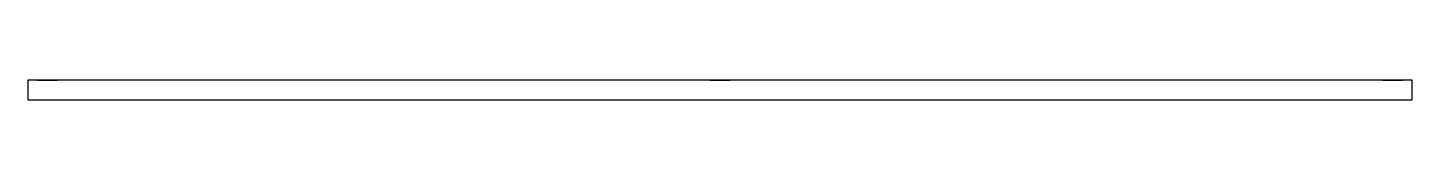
# Model space of a CAD drawing. Header units: metres. Extents: x -3.5 to 3.5, y -0.1 to 0.
import ezdxf

# ---------------------------------------------------------------- set-up
doc = ezdxf.new("R2010")
doc.units = ezdxf.units.M
for name, color, linetype in [('3D_Asfalt_XS_ColBlackS', 250, 'Continuous'), ('3D_Veistripe_XS_ColWhiteS', 7, 'Continuous'), ('3D_Veistripe_XS_ColYellowS', 2, 'Continuous')]:
    doc.layers.add(name, color=color, linetype=linetype)

msp = doc.modelspace()

# ---------------------------------------------------------------- linework, layer by layer
at = {"layer": '3D_Asfalt_XS_ColBlackS', "elevation": 0.5}
msp.add_lwpolyline([(-3.5, 0), (-3.5, -0.1), (3.5, -0.1), (3.5, 0), (-3.5, 0)], close=True, dxfattribs=at)
at = {"layer": '3D_Veistripe_XS_ColWhiteS', "elevation": 0.5}
for points in [[(-3.45, 0.001), (-3.45, 0), (-3.35, 0), (-3.35, 0.001), (-3.45, 0.001)], [(3.35, 0.001), (3.35, 0), (3.45, 0), (3.45, 0.001), (3.35, 0.001)]]:
    msp.add_lwpolyline(points, dxfattribs=at)
at = {"layer": '3D_Veistripe_XS_ColYellowS', "elevation": 0.5}
msp.add_lwpolyline([(-0.05, 0.001), (-0.05, 0), (0.05, 0), (0.05, 0.001), (-0.05, 0.001)], dxfattribs=at)

doc.saveas('drawing.dxf')
